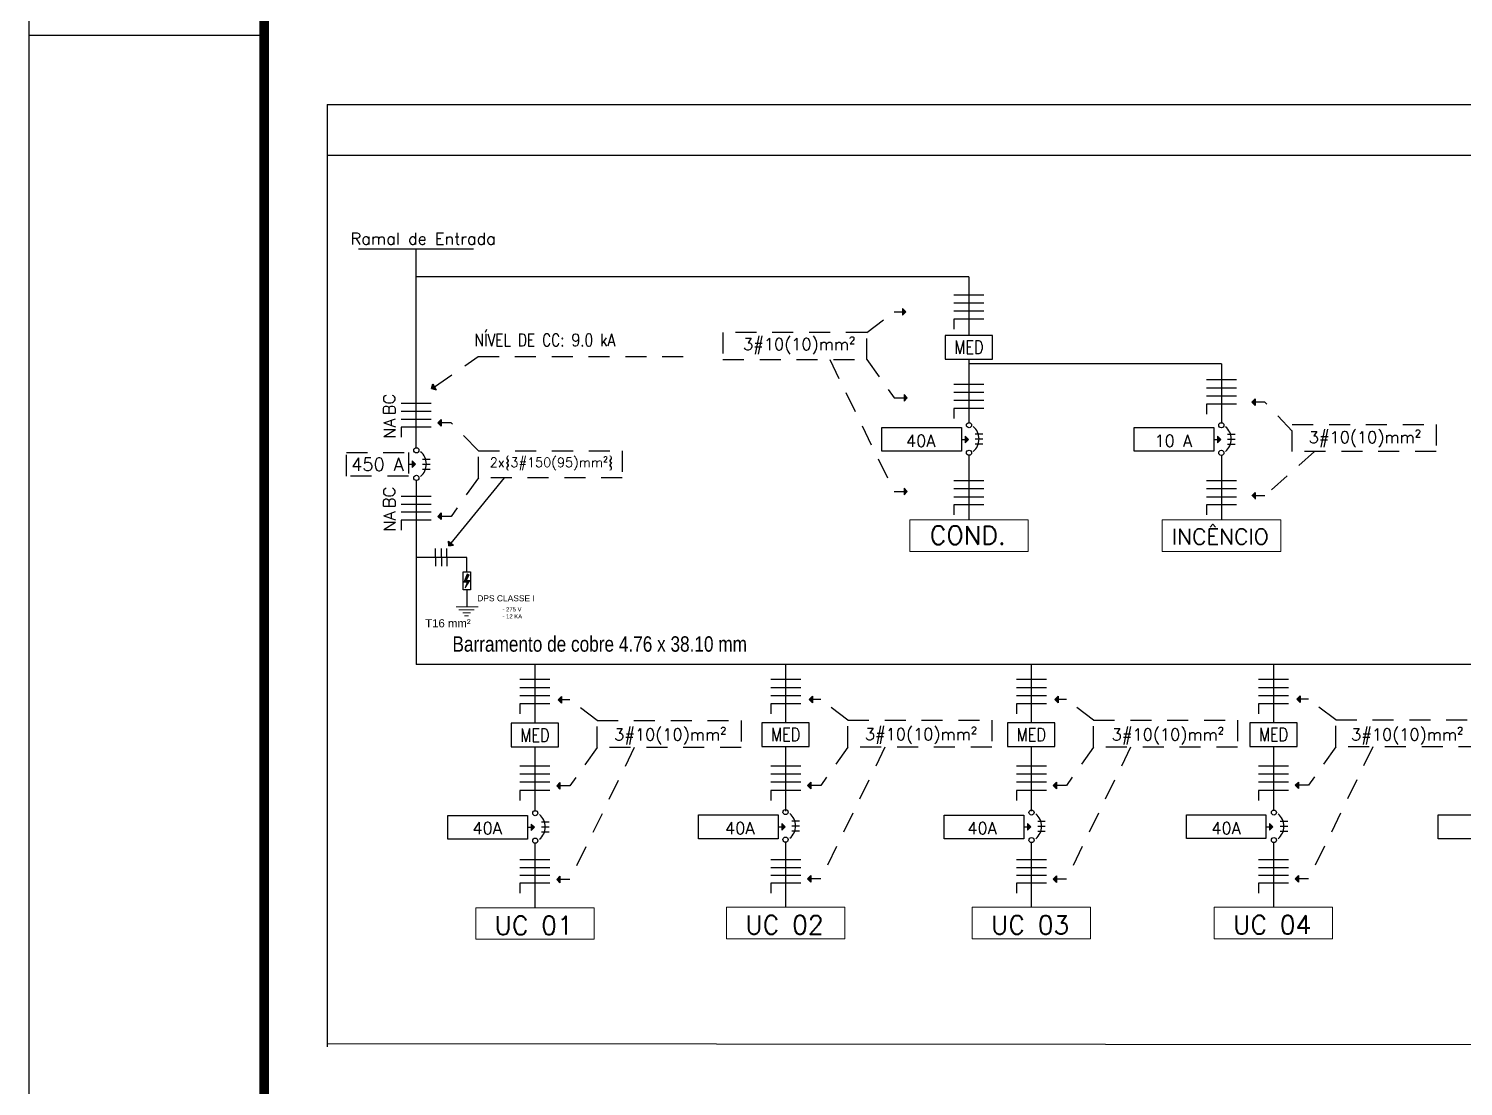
# Model space of a CAD drawing. Header units: metres. Extents: x 2999 to 3164, y 1641 to 1678.
# Drawn here: x 3054.59 to 3068.23, y 1657.17 to 1667.22 of the extents above; entities that cross this region are included whole.
import ezdxf
from ezdxf.enums import TextEntityAlignment as Align

# ---------------------------------------------------------------- set-up
doc = ezdxf.new("R2010")
doc.units = ezdxf.units.M
for name, pattern in [('CONTORNO_QUADRO_T', [0.35, 0.2, -0.15]), ('Contínuo', [0]), ('ELETRODUTO_TETO', [1000, 1000, 0])]:
    doc.linetypes.add(name, pattern=pattern)
for name, color, linetype in [('ARQ-FOLHA', 7, 'Continuous'), ('Cabos Unidades', 255, 'Continuous'), ('DISP_PROTECAO', 7, 'Continuous'), ('ELE-TEXTO04', 4, 'CONTORNO_QUADRO_T'), ('ELETRODUTO_TETO', 124, 'Continuous'), ('INDICACAO_CIRCUITO_FIA', 252, 'Continuous'), ('LISTAGEM_TEXTO', 7, 'Continuous'), ('PDF3_DI-Disjuntor', 7, 'Continuous'), ('PDF3_DI-Textos do diagrama', 7, 'Continuous'), ('PDF3_eletrodutos', 3, 'Continuous'), ('PDF3_Text', 7, 'Continuous'), ('Quadro Coletivo', 7, 'Continuous'), ('X_CTRL_PTLIG_DESLIGADO', 7, 'Continuous')]:
    doc.layers.add(name, color=color, linetype=linetype)
for name, color, linetype, lineweight in [('Barramento Unifilar', 252, 'Continuous', 30), ('Esquadrias', 252, 'Continuous', 9), ('TERRA', 92, 'Continuous', 30)]:
    doc.layers.add(name, color=color, linetype=linetype, lineweight=lineweight)
doc.styles.add('PDF Arial', font='arial.ttf')
doc.styles.add('ROMANS', font='ROMANS.shx', dxfattribs={"width": 0.8, "height": 0.1})

# ---------------------------------------------------------------- blocks, each defined once
blk = doc.blocks.new('*U81', base_point=(-92.27, 153.12))
at = {"linetype": 'ByBlock'}
blk.add_lwpolyline([(-92.27, 153.12), (-92.27, 144.94)], dxfattribs=at)
blk = doc.blocks.new('*U82', base_point=(-92.27, 138.36))
at = {"linetype": 'ByBlock'}
blk.add_lwpolyline([(-92.27, 138.36), (-92.27, 130.18)], dxfattribs=at)
blk = doc.blocks.new('*U85', base_point=(-92.27, 153.12))
at = {"linetype": 'ByBlock'}
blk.add_lwpolyline([(-92.27, 153.12), (-92.27, 144.94)], dxfattribs=at)
blk = doc.blocks.new('*U86', base_point=(-92.27, 138.36))
at = {"linetype": 'ByBlock'}
blk.add_lwpolyline([(-92.27, 138.36), (-92.27, 130.18)], dxfattribs=at)
blk = doc.blocks.new('*U87', base_point=(-92.27, 153.12))
at = {"linetype": 'ByBlock'}
blk.add_lwpolyline([(-92.27, 153.12), (-92.27, 144.94)], dxfattribs=at)
blk = doc.blocks.new('*U88', base_point=(-92.27, 138.36))
at = {"linetype": 'ByBlock'}
blk.add_lwpolyline([(-92.27, 138.36), (-92.27, 130.18)], dxfattribs=at)
blk = doc.blocks.new('*U78', base_point=(-117.62, 105.34))
for centre in [(-117.1, 105.34), (-111.56, 105.34)]:
    blk.add_circle(centre, 0.519)
blk.add_arc((-114.33, 104.1), 3.25, 39.9589, 140.0411)
at = {"layer": 'X_CTRL_PTLIG_DESLIGADO'}
for p, q in [((-114.33, 107.35), (-114.33, 107.35)), ((-117.62, 105.34), (-117.62, 105.34)), ((-111.04, 105.34), (-111.04, 105.34))]:
    blk.add_line(p, q, dxfattribs=at)
blk = doc.blocks.new('*U80', base_point=(-125.14, 82.15))
at = {"color": 1}
for p, q in [((-126.14, 81.39), (-126.14, 82.91)), ((-125.14, 81.39), (-125.14, 82.91)), ((-124.14, 81.39), (-124.14, 82.91))]:
    blk.add_line(p, q, dxfattribs=at)
blk = doc.blocks.new('FOLHA A2')
at = {"layer": 'ARQ-FOLHA'}
for p, q in [((0, 0), (0, -420)), ((0, -123), (25, -123))]:
    blk.add_line(p, q, dxfattribs=at)
at = {"layer": 'ARQ-FOLHA', "const_width": 1}
blk.add_lwpolyline([(25, -410), (584, -410), (584, -10), (25, -10), (25, -410)], dxfattribs=at)

msp = doc.modelspace()

# ---------------------------------------------------------------- hatches: boundary and pattern name
at = {"layer": 'Cabos Unidades'}
h = msp.add_hatch(color=256, dxfattribs=at)
h.dxf.hatch_style = 1
h.paths.add_polyline_path([(3063.495, 1663.348), (3063.526, 1663.316), (3063.495, 1663.284)])
h = msp.add_hatch(color=256, dxfattribs=at)
h.dxf.hatch_style = 1
h.paths.add_polyline_path([(3065.894, 1663.348), (3065.926, 1663.316), (3065.894, 1663.284)])
h = msp.add_hatch(color=256, dxfattribs=at)
h.dxf.hatch_style = 1
h.paths.add_polyline_path([(3058.24, 1663.112), (3058.272, 1663.08), (3058.24, 1663.049)])
h = msp.add_hatch(color=256, dxfattribs=at)
h.dxf.hatch_style = 1
h.paths.add_polyline_path([(3059.37, 1659.661), (3059.401, 1659.63), (3059.37, 1659.598)])
h = msp.add_hatch(color=256, dxfattribs=at)
h.dxf.hatch_style = 1
h.paths.add_polyline_path([(3061.753, 1659.666), (3061.785, 1659.634), (3061.753, 1659.602)])
h = msp.add_hatch(color=256, dxfattribs=at)
h.dxf.hatch_style = 1
h.paths.add_polyline_path([(3064.088, 1659.665), (3064.12, 1659.633), (3064.088, 1659.602)])
h = msp.add_hatch(color=256, dxfattribs=at)
h.dxf.hatch_style = 1
h.paths.add_polyline_path([(3066.389, 1659.667), (3066.421, 1659.635), (3066.389, 1659.603)])
at = {"layer": 'ELE-TEXTO04'}
h = msp.add_hatch(color=256, dxfattribs=at)
h.dxf.hatch_style = 1
h.paths.add_polyline_path([(3062.898, 1664.56), (3062.93, 1664.528), (3062.898, 1664.496)])
h = msp.add_hatch(color=256, dxfattribs=at)
h.dxf.hatch_style = 1
h.paths.add_polyline_path([(3058.437, 1663.844), (3058.424, 1663.801), (3058.467, 1663.788)])
h = msp.add_hatch(color=256, dxfattribs=at)
h.dxf.hatch_style = 1
h.paths.add_polyline_path([(3062.914, 1663.742), (3062.945, 1663.71), (3062.914, 1663.678)])
h = msp.add_hatch(color=256, dxfattribs=at)
h.dxf.hatch_style = 1
h.paths.add_polyline_path([(3066.251, 1663.701), (3066.219, 1663.669), (3066.251, 1663.637)])
h = msp.add_hatch(color=256, dxfattribs=at)
h.dxf.hatch_style = 1
h.paths.add_polyline_path([(3058.515, 1663.506), (3058.483, 1663.474), (3058.515, 1663.442)])
h = msp.add_hatch(color=256, dxfattribs=at)
h.dxf.hatch_style = 1
h.paths.add_polyline_path([(3062.914, 1662.853), (3062.945, 1662.821), (3062.914, 1662.789)])
h = msp.add_hatch(color=256, dxfattribs=at)
h.dxf.hatch_style = 1
h.paths.add_polyline_path([(3066.251, 1662.812), (3066.219, 1662.78), (3066.251, 1662.748)])
h = msp.add_hatch(color=256, dxfattribs=at)
h.dxf.hatch_style = 1
h.paths.add_polyline_path([(3058.515, 1662.617), (3058.483, 1662.585), (3058.515, 1662.554)])
h = msp.add_hatch(color=256, dxfattribs=at)
h.dxf.hatch_style = 1
h.paths.add_polyline_path([(3058.583, 1662.35), (3058.588, 1662.306), (3058.633, 1662.31)])
h = msp.add_hatch(color=256, dxfattribs=at)
h.dxf.hatch_style = 1
h.paths.add_polyline_path([(3059.66, 1660.873), (3059.628, 1660.841), (3059.66, 1660.809)])
h = msp.add_hatch(color=256, dxfattribs=at)
h.dxf.hatch_style = 1
h.paths.add_polyline_path([(3062.044, 1660.877), (3062.012, 1660.845), (3062.044, 1660.814)])
h = msp.add_hatch(color=256, dxfattribs=at)
h.dxf.hatch_style = 1
h.paths.add_polyline_path([(3064.379, 1660.877), (3064.347, 1660.845), (3064.379, 1660.813)])
h = msp.add_hatch(color=256, dxfattribs=at)
h.dxf.hatch_style = 1
h.paths.add_polyline_path([(3066.68, 1660.878), (3066.648, 1660.846), (3066.68, 1660.815)])
h = msp.add_hatch(color=256, dxfattribs=at)
h.dxf.hatch_style = 1
h.paths.add_polyline_path([(3059.644, 1660.055), (3059.613, 1660.023), (3059.644, 1659.991)])
h = msp.add_hatch(color=256, dxfattribs=at)
h.dxf.hatch_style = 1
h.paths.add_polyline_path([(3062.028, 1660.059), (3061.996, 1660.027), (3062.028, 1659.996)])
h = msp.add_hatch(color=256, dxfattribs=at)
h.dxf.hatch_style = 1
h.paths.add_polyline_path([(3064.363, 1660.059), (3064.331, 1660.027), (3064.363, 1659.995)])
h = msp.add_hatch(color=256, dxfattribs=at)
h.dxf.hatch_style = 1
h.paths.add_polyline_path([(3066.664, 1660.06), (3066.632, 1660.029), (3066.664, 1659.997)])
h = msp.add_hatch(color=256, dxfattribs=at)
h.dxf.hatch_style = 1
h.paths.add_polyline_path([(3059.644, 1659.166), (3059.613, 1659.134), (3059.644, 1659.103)])
h = msp.add_hatch(color=256, dxfattribs=at)
h.dxf.hatch_style = 1
h.paths.add_polyline_path([(3062.028, 1659.171), (3061.996, 1659.139), (3062.028, 1659.107)])
h = msp.add_hatch(color=256, dxfattribs=at)
h.dxf.hatch_style = 1
h.paths.add_polyline_path([(3064.363, 1659.17), (3064.331, 1659.138), (3064.363, 1659.106)])
h = msp.add_hatch(color=256, dxfattribs=at)
h.dxf.hatch_style = 1
h.paths.add_polyline_path([(3066.664, 1659.172), (3066.632, 1659.14), (3066.664, 1659.108)])

# ---------------------------------------------------------------- linework, layer by layer
for p, q in [((3057.432, 1666.5), (3097.477, 1666.5)), ((3057.432, 1666.5), (3057.432, 1657.544)), ((3057.432, 1666.016), (3097.477, 1666.016)), ((3058.277, 1663.231), (3058.277, 1665.124)), ((3058.419, 1663.506), (3058.134, 1663.506)), ((3058.419, 1662.624), (3058.134, 1662.624)), ((3058.759, 1662.195), (3058.277, 1662.195)), ((3058.462, 1662.195), (3058.462, 1662.28)), ((3058.462, 1662.195), (3058.462, 1662.111)), ((3058.518, 1662.195), (3058.518, 1662.28)), ((3058.518, 1662.195), (3058.518, 1662.111)), ((3058.567, 1662.195), (3058.567, 1662.28)), ((3058.567, 1662.195), (3058.567, 1662.111)), ((3058.759, 1662.059), (3058.759, 1662.195)), ((3057.432, 1657.576), (3097.477, 1657.544))]:
    msp.add_line(p, q)
at = {"color": 7}
for p, q in [((3063.673, 1664.687), (3063.388, 1664.687)), ((3063.673, 1664.611), (3063.388, 1664.611)), ((3063.673, 1664.534), (3063.388, 1664.534)), ((3063.673, 1664.459), (3063.388, 1664.459)), ((3063.388, 1664.459), (3063.388, 1664.364)), ((3063.756, 1664.305), (3063.306, 1664.305)), ((3063.306, 1664.305), (3063.306, 1664.08)), ((3063.756, 1664.08), (3063.756, 1664.305)), ((3063.306, 1664.08), (3063.756, 1664.08)), ((3063.673, 1663.839), (3063.388, 1663.839)), ((3066.073, 1663.881), (3065.788, 1663.881)), ((3063.673, 1663.762), (3063.388, 1663.762)), ((3066.073, 1663.804), (3065.788, 1663.804)), ((3066.073, 1663.727), (3065.788, 1663.727)), ((3063.673, 1663.685), (3063.388, 1663.685)), ((3063.673, 1663.61), (3063.388, 1663.61)), ((3063.388, 1663.61), (3063.388, 1663.515)), ((3066.073, 1663.652), (3065.788, 1663.652)), ((3065.788, 1663.652), (3065.788, 1663.557)), ((3058.419, 1663.431), (3058.134, 1663.431)), ((3058.134, 1663.431), (3058.134, 1663.336)), ((3063.673, 1662.922), (3063.388, 1662.922)), ((3066.073, 1662.922), (3065.788, 1662.922)), ((3063.673, 1662.845), (3063.388, 1662.845)), ((3063.673, 1662.768), (3063.388, 1662.768)), ((3066.073, 1662.845), (3065.788, 1662.845)), ((3066.073, 1662.768), (3065.788, 1662.768)), ((3063.673, 1662.693), (3063.388, 1662.693)), ((3063.388, 1662.693), (3063.388, 1662.598)), ((3066.073, 1662.693), (3065.788, 1662.693)), ((3065.788, 1662.693), (3065.788, 1662.598)), ((3058.419, 1662.548), (3058.134, 1662.548)), ((3058.134, 1662.548), (3058.134, 1662.453)), ((3059.548, 1661.033), (3059.263, 1661.033)), ((3061.932, 1661.033), (3061.647, 1661.033)), ((3064.267, 1661.033), (3063.982, 1661.033)), ((3066.568, 1661.033), (3066.283, 1661.033)), ((3059.548, 1660.956), (3059.263, 1660.956)), ((3059.548, 1660.88), (3059.263, 1660.88)), ((3061.932, 1660.956), (3061.647, 1660.956)), ((3061.932, 1660.88), (3061.647, 1660.88)), ((3064.267, 1660.956), (3063.982, 1660.956)), ((3064.267, 1660.88), (3063.982, 1660.88)), ((3066.568, 1660.956), (3066.283, 1660.956)), ((3066.568, 1660.88), (3066.283, 1660.88)), ((3059.548, 1660.804), (3059.263, 1660.804)), ((3059.263, 1660.804), (3059.263, 1660.709)), ((3061.932, 1660.804), (3061.647, 1660.804)), ((3061.647, 1660.804), (3061.647, 1660.709)), ((3064.267, 1660.804), (3063.982, 1660.804)), ((3063.982, 1660.804), (3063.982, 1660.709)), ((3066.568, 1660.804), (3066.283, 1660.804)), ((3066.283, 1660.804), (3066.283, 1660.709)), ((3059.631, 1660.618), (3059.181, 1660.618)), ((3059.181, 1660.618), (3059.181, 1660.393)), ((3059.631, 1660.393), (3059.631, 1660.618)), ((3062.014, 1660.623), (3061.564, 1660.623)), ((3061.564, 1660.623), (3061.564, 1660.398)), ((3062.014, 1660.398), (3062.014, 1660.623)), ((3064.349, 1660.622), (3063.899, 1660.622)), ((3063.899, 1660.622), (3063.899, 1660.397)), ((3064.349, 1660.397), (3064.349, 1660.622)), ((3066.651, 1660.624), (3066.201, 1660.624)), ((3066.201, 1660.624), (3066.201, 1660.399)), ((3066.651, 1660.399), (3066.651, 1660.624)), ((3059.181, 1660.393), (3059.631, 1660.393)), ((3061.564, 1660.398), (3062.014, 1660.398)), ((3063.899, 1660.397), (3064.349, 1660.397)), ((3066.201, 1660.399), (3066.651, 1660.399)), ((3059.548, 1660.211), (3059.263, 1660.211)), ((3061.932, 1660.211), (3061.647, 1660.211)), ((3064.267, 1660.211), (3063.982, 1660.211)), ((3066.568, 1660.211), (3066.283, 1660.211)), ((3059.548, 1660.135), (3059.263, 1660.135)), ((3059.548, 1660.058), (3059.263, 1660.058)), ((3061.932, 1660.135), (3061.647, 1660.135)), ((3061.932, 1660.058), (3061.647, 1660.058)), ((3064.267, 1660.135), (3063.982, 1660.135)), ((3064.267, 1660.058), (3063.982, 1660.058)), ((3066.568, 1660.135), (3066.283, 1660.135)), ((3066.568, 1660.058), (3066.283, 1660.058)), ((3059.548, 1659.98), (3059.263, 1659.98)), ((3059.263, 1659.98), (3059.263, 1659.885)), ((3061.932, 1659.98), (3061.647, 1659.98)), ((3061.647, 1659.98), (3061.647, 1659.885)), ((3064.267, 1659.98), (3063.982, 1659.98)), ((3063.982, 1659.98), (3063.982, 1659.885)), ((3066.568, 1659.98), (3066.283, 1659.98)), ((3066.283, 1659.98), (3066.283, 1659.885)), ((3059.548, 1659.321), (3059.263, 1659.321)), ((3059.548, 1659.244), (3059.263, 1659.244)), ((3061.932, 1659.321), (3061.647, 1659.321)), ((3061.932, 1659.244), (3061.647, 1659.244)), ((3064.267, 1659.321), (3063.982, 1659.321)), ((3064.267, 1659.244), (3063.982, 1659.244)), ((3066.568, 1659.321), (3066.283, 1659.321)), ((3066.568, 1659.244), (3066.283, 1659.244)), ((3059.548, 1659.173), (3059.263, 1659.173)), ((3059.548, 1659.098), (3059.263, 1659.098)), ((3059.263, 1659.098), (3059.263, 1659.003)), ((3061.932, 1659.173), (3061.647, 1659.173)), ((3061.932, 1659.098), (3061.647, 1659.098)), ((3061.647, 1659.098), (3061.647, 1659.003)), ((3064.267, 1659.173), (3063.982, 1659.173)), ((3064.267, 1659.098), (3063.982, 1659.098)), ((3063.982, 1659.098), (3063.982, 1659.003)), ((3066.568, 1659.173), (3066.283, 1659.173)), ((3066.568, 1659.098), (3066.283, 1659.098)), ((3066.283, 1659.098), (3066.283, 1659.003))]:
    msp.add_line(p, q, dxfattribs=at)
at = {"color": 0, "transparency": 16777216}
for p, q in [((3058.419, 1663.656), (3058.134, 1663.656)), ((3058.419, 1662.774), (3058.134, 1662.774))]:
    msp.add_line(p, q, dxfattribs=at)
at = {"transparency": 16777216}
for p, q in [((3058.419, 1663.581), (3058.134, 1663.581)), ((3058.419, 1662.699), (3058.134, 1662.699))]:
    msp.add_line(p, q, dxfattribs=at)
at = {"color": 7, "linetype": 'ByBlock'}
for points in [[(3058.823, 1665.124), (3057.73, 1665.124)], [(3058.277, 1662.93), (3058.277, 1662.629)], [(3058.277, 1662.629), (3058.277, 1661.177)]]:
    msp.add_lwpolyline(points, dxfattribs=at)
at = {"layer": 'Barramento Unifilar'}
for p, q in [((3063.531, 1664.862), (3058.277, 1664.862)), ((3065.931, 1664.034), (3063.531, 1664.034)), ((3058.277, 1661.18), (3096.807, 1661.18)), ((3059.406, 1661.176), (3059.406, 1661.176)), ((3061.789, 1661.18), (3061.789, 1661.18)), ((3061.789, 1661.176), (3061.789, 1661.176)), ((3064.124, 1661.176), (3064.124, 1661.176)), ((3066.426, 1661.176), (3066.426, 1661.176))]:
    msp.add_line(p, q, dxfattribs=at)
at = {"layer": 'Cabos Unidades'}
for p, q in [((3063.459, 1663.316), (3063.495, 1663.316)), ((3063.526, 1663.316), (3063.495, 1663.348)), ((3063.495, 1663.348), (3063.495, 1663.284)), ((3063.526, 1663.316), (3063.495, 1663.284)), ((3065.859, 1663.316), (3065.894, 1663.316)), ((3065.926, 1663.316), (3065.894, 1663.348)), ((3065.894, 1663.348), (3065.894, 1663.284)), ((3065.926, 1663.316), (3065.894, 1663.284)), ((3058.204, 1663.08), (3058.24, 1663.08)), ((3058.272, 1663.08), (3058.24, 1663.112)), ((3058.24, 1663.112), (3058.24, 1663.049)), ((3058.272, 1663.08), (3058.24, 1663.049)), ((3059.334, 1659.63), (3059.37, 1659.63)), ((3059.401, 1659.63), (3059.37, 1659.661)), ((3059.37, 1659.661), (3059.37, 1659.598)), ((3059.401, 1659.63), (3059.37, 1659.598)), ((3061.717, 1659.634), (3061.753, 1659.634)), ((3061.785, 1659.634), (3061.753, 1659.666)), ((3061.753, 1659.666), (3061.753, 1659.602)), ((3061.785, 1659.634), (3061.753, 1659.602)), ((3064.052, 1659.633), (3064.088, 1659.633)), ((3064.12, 1659.633), (3064.088, 1659.665)), ((3064.088, 1659.665), (3064.088, 1659.602)), ((3064.12, 1659.633), (3064.088, 1659.602)), ((3066.354, 1659.635), (3066.389, 1659.635)), ((3066.421, 1659.635), (3066.389, 1659.667)), ((3066.389, 1659.667), (3066.389, 1659.603)), ((3066.421, 1659.635), (3066.389, 1659.603))]:
    msp.add_line(p, q, dxfattribs=at)
for points in [[(3062.704, 1663.429), (3063.459, 1663.429), (3063.459, 1663.204), (3062.704, 1663.204)], [(3065.103, 1663.429), (3065.859, 1663.429), (3065.859, 1663.204), (3065.103, 1663.204)], [(3058.579, 1659.742), (3059.334, 1659.742), (3059.334, 1659.517), (3058.579, 1659.517)], [(3060.962, 1659.747), (3061.717, 1659.747), (3061.717, 1659.521), (3060.962, 1659.521)], [(3063.297, 1659.746), (3064.052, 1659.746), (3064.052, 1659.521), (3063.297, 1659.521)], [(3065.598, 1659.748), (3066.354, 1659.748), (3066.354, 1659.523), (3065.598, 1659.523)], [(3067.991, 1659.747), (3068.746, 1659.747), (3068.746, 1659.521), (3067.991, 1659.521)]]:
    msp.add_lwpolyline(points, close=True, dxfattribs=at)
at = {"layer": 'ELE-TEXTO04'}
for p, q in [((3062.561, 1664.331), (3062.819, 1664.528)), ((3062.819, 1664.528), (3062.914, 1664.528)), ((3062.93, 1664.528), (3062.898, 1664.56)), ((3062.898, 1664.56), (3062.898, 1664.496)), ((3062.93, 1664.528), (3062.898, 1664.496)), ((3062.208, 1664.075), (3062.819, 1662.821)), ((3062.561, 1664.075), (3062.819, 1663.71)), ((3058.424, 1663.801), (3058.437, 1663.844)), ((3058.437, 1663.844), (3058.467, 1663.788)), ((3058.424, 1663.801), (3058.467, 1663.788)), ((3062.819, 1663.71), (3062.914, 1663.71)), ((3062.945, 1663.71), (3062.914, 1663.742)), ((3062.914, 1663.742), (3062.914, 1663.678)), ((3062.945, 1663.71), (3062.914, 1663.678)), ((3066.219, 1663.669), (3066.251, 1663.701)), ((3066.251, 1663.701), (3066.251, 1663.637)), ((3066.219, 1663.669), (3066.251, 1663.637)), ((3066.345, 1663.669), (3066.251, 1663.669)), ((3066.604, 1663.396), (3066.345, 1663.669)), ((3058.483, 1663.474), (3058.515, 1663.506)), ((3058.483, 1663.474), (3058.515, 1663.442)), ((3058.515, 1663.506), (3058.515, 1663.442)), ((3058.61, 1663.474), (3058.515, 1663.474)), ((3058.868, 1663.209), (3058.61, 1663.474)), ((3066.817, 1663.202), (3066.345, 1662.78)), ((3058.868, 1662.952), (3058.61, 1662.585)), ((3062.819, 1662.821), (3062.914, 1662.821)), ((3062.945, 1662.821), (3062.914, 1662.853)), ((3062.914, 1662.853), (3062.914, 1662.789)), ((3062.945, 1662.821), (3062.914, 1662.789)), ((3066.219, 1662.78), (3066.251, 1662.812)), ((3066.251, 1662.812), (3066.251, 1662.748)), ((3066.345, 1662.78), (3066.251, 1662.78)), ((3058.483, 1662.585), (3058.515, 1662.617)), ((3058.515, 1662.617), (3058.515, 1662.554)), ((3058.483, 1662.585), (3058.515, 1662.554)), ((3058.61, 1662.585), (3058.515, 1662.585)), ((3058.588, 1662.306), (3058.583, 1662.35)), ((3058.583, 1662.35), (3058.633, 1662.31)), ((3058.588, 1662.306), (3058.633, 1662.31)), ((3059.628, 1660.841), (3059.66, 1660.873)), ((3059.628, 1660.841), (3059.66, 1660.809)), ((3059.739, 1660.841), (3059.644, 1660.841)), ((3059.66, 1660.873), (3059.66, 1660.809)), ((3059.997, 1660.645), (3059.739, 1660.841)), ((3062.012, 1660.845), (3062.044, 1660.877)), ((3062.012, 1660.845), (3062.044, 1660.814)), ((3062.122, 1660.845), (3062.028, 1660.845)), ((3062.044, 1660.877), (3062.044, 1660.814)), ((3062.381, 1660.649), (3062.122, 1660.845)), ((3064.347, 1660.845), (3064.379, 1660.877)), ((3064.347, 1660.845), (3064.379, 1660.813)), ((3064.457, 1660.845), (3064.363, 1660.845)), ((3064.379, 1660.877), (3064.379, 1660.813)), ((3064.716, 1660.648), (3064.457, 1660.845)), ((3066.648, 1660.846), (3066.68, 1660.878)), ((3066.648, 1660.846), (3066.68, 1660.815)), ((3066.759, 1660.846), (3066.664, 1660.846)), ((3066.68, 1660.878), (3066.68, 1660.815)), ((3067.017, 1660.65), (3066.759, 1660.846)), ((3059.997, 1660.388), (3059.739, 1660.023)), ((3060.35, 1660.388), (3059.739, 1659.134)), ((3062.381, 1660.392), (3062.122, 1660.027)), ((3062.733, 1660.392), (3062.122, 1659.139)), ((3064.716, 1660.392), (3064.457, 1660.027)), ((3065.068, 1660.392), (3064.457, 1659.138)), ((3067.017, 1660.394), (3066.759, 1660.029)), ((3067.37, 1660.394), (3066.759, 1659.14)), ((3059.613, 1660.023), (3059.644, 1660.055)), ((3059.613, 1660.023), (3059.644, 1659.991)), ((3059.644, 1660.055), (3059.644, 1659.991)), ((3059.739, 1660.023), (3059.644, 1660.023)), ((3061.996, 1660.027), (3062.028, 1660.059)), ((3061.996, 1660.027), (3062.028, 1659.996)), ((3062.028, 1660.059), (3062.028, 1659.996)), ((3062.122, 1660.027), (3062.028, 1660.027)), ((3064.331, 1660.027), (3064.363, 1660.059)), ((3064.331, 1660.027), (3064.363, 1659.995)), ((3064.363, 1660.059), (3064.363, 1659.995)), ((3064.457, 1660.027), (3064.363, 1660.027)), ((3066.632, 1660.029), (3066.664, 1660.06)), ((3066.632, 1660.029), (3066.664, 1659.997)), ((3066.664, 1660.06), (3066.664, 1659.997)), ((3066.759, 1660.029), (3066.664, 1660.029)), ((3059.613, 1659.134), (3059.644, 1659.166)), ((3059.613, 1659.134), (3059.644, 1659.103)), ((3059.644, 1659.166), (3059.644, 1659.103)), ((3059.739, 1659.134), (3059.644, 1659.134)), ((3061.996, 1659.139), (3062.028, 1659.171)), ((3061.996, 1659.139), (3062.028, 1659.107)), ((3062.028, 1659.171), (3062.028, 1659.107)), ((3062.122, 1659.139), (3062.028, 1659.139)), ((3064.331, 1659.138), (3064.363, 1659.17)), ((3064.331, 1659.138), (3064.363, 1659.106)), ((3064.363, 1659.17), (3064.363, 1659.106)), ((3064.457, 1659.138), (3064.363, 1659.138)), ((3066.632, 1659.14), (3066.664, 1659.172)), ((3066.632, 1659.14), (3066.664, 1659.108)), ((3066.664, 1659.172), (3066.664, 1659.108)), ((3066.759, 1659.14), (3066.664, 1659.14))]:
    msp.add_line(p, q, dxfattribs=at)
at = {"layer": 'ELE-TEXTO04', "linetype": 'CONTORNO_QUADRO_T'}
for p, q in [((3058.452, 1663.816), (3058.866, 1664.103)), ((3058.866, 1664.103), (3060.859, 1664.103))]:
    msp.add_line(p, q, dxfattribs=at)
at = {"layer": 'ELE-TEXTO04', "linetype": 'Contínuo'}
msp.add_line((3059.115, 1662.952), (3058.608, 1662.33), dxfattribs=at)
at = {"layer": 'ELE-TEXTO04'}
for points in [[(3062.561, 1664.331), (3061.193, 1664.331), (3061.193, 1664.075), (3062.561, 1664.075)], [(3066.604, 1663.459), (3067.971, 1663.459), (3067.971, 1663.202), (3066.604, 1663.202)], [(3057.614, 1663.193), (3058.204, 1663.193), (3058.204, 1662.968), (3057.614, 1662.968)], [(3058.868, 1663.209), (3060.236, 1663.209), (3060.236, 1662.952), (3058.868, 1662.952)], [(3059.997, 1660.645), (3061.365, 1660.645), (3061.365, 1660.388), (3059.997, 1660.388)], [(3062.381, 1660.649), (3063.748, 1660.649), (3063.748, 1660.392), (3062.381, 1660.392)], [(3064.716, 1660.648), (3066.083, 1660.648), (3066.083, 1660.392), (3064.716, 1660.392)], [(3067.017, 1660.65), (3068.385, 1660.65), (3068.385, 1660.394), (3067.017, 1660.394)]]:
    msp.add_lwpolyline(points, close=True, dxfattribs=at)
at = {"layer": 'ELETRODUTO_TETO'}
for p, q in [((3063.531, 1664.862), (3063.531, 1664.305)), ((3065.931, 1664.034), (3065.931, 1663.466))]:
    msp.add_line(p, q, dxfattribs=at)
at = {"layer": 'ELETRODUTO_TETO', "linetype": 'ByBlock'}
for points in [[(3059.406, 1661.176), (3059.406, 1660.618)], [(3061.789, 1661.18), (3061.789, 1660.623)], [(3064.124, 1661.179), (3064.124, 1660.622)], [(3066.426, 1661.181), (3066.426, 1660.624)]]:
    msp.add_lwpolyline(points, dxfattribs=at)
at = {"layer": 'Esquadrias'}
for points in [[(3062.968, 1662.553), (3064.094, 1662.553), (3064.094, 1662.252), (3062.968, 1662.252)], [(3065.368, 1662.553), (3066.494, 1662.553), (3066.494, 1662.252), (3065.368, 1662.252)], [(3058.843, 1658.866), (3059.969, 1658.866), (3059.969, 1658.566), (3058.843, 1658.566)], [(3061.227, 1658.87), (3062.352, 1658.87), (3062.352, 1658.57), (3061.227, 1658.57)], [(3063.561, 1658.87), (3064.687, 1658.87), (3064.687, 1658.569), (3063.561, 1658.569)], [(3065.863, 1658.871), (3066.988, 1658.871), (3066.988, 1658.571), (3065.863, 1658.571)]]:
    msp.add_lwpolyline(points, close=True, dxfattribs=at)
at = {"layer": 'PDF3_DI-Disjuntor', "color": 1, "lineweight": 30}
msp.add_lwpolyline([(3058.723, 1662.059), (3058.794, 1662.059), (3058.794, 1661.887), (3058.723, 1661.887)], close=True, dxfattribs=at)
at = {"layer": 'PDF3_DI-Disjuntor', "transparency": 33554559}
for points in [[(3058.735, 1661.975), (3058.777, 1661.961), (3058.73, 1661.961)], [(3058.759, 1662.03), (3058.754, 1661.975), (3058.735, 1661.975)], [(3058.786, 1661.975), (3058.735, 1661.975), (3058.777, 1661.961)], [(3058.762, 1661.961), (3058.777, 1661.961), (3058.744, 1661.906)], [(3058.782, 1662.03), (3058.759, 1662.03), (3058.754, 1661.975)], [(3058.762, 1662.04), (3058.782, 1662.03), (3058.759, 1662.03)]]:
    msp.add_solid(points, dxfattribs=at)
at = {"layer": 'PDF3_DI-Textos do diagrama', "lineweight": 20}
msp.add_lwpolyline([(3058.782, 1662.03), (3058.754, 1661.975), (3058.786, 1661.975), (3058.744, 1661.906), (3058.762, 1661.961), (3058.73, 1661.961), (3058.762, 1662.04)], close=True, dxfattribs=at)
at = {"layer": 'PDF3_eletrodutos', "lineweight": 9}
for points in [[(3058.657, 1661.725), (3058.866, 1661.725)], [(3058.684, 1661.697), (3058.829, 1661.697)], [(3058.72, 1661.668), (3058.794, 1661.668)], [(3058.738, 1661.638), (3058.775, 1661.638)]]:
    msp.add_lwpolyline(points, dxfattribs=at)
at = {"layer": 'TERRA'}
msp.add_line((3058.759, 1661.887), (3058.759, 1661.725), dxfattribs=at)

# ---------------------------------------------------------------- block references
at = {"layer": 'ARQ-FOLHA', "xscale": 0.08952391981061225, "yscale": 0.08952391981061225, "zscale": 0.08952391981061225}
msp.add_blockref('FOLHA A2', (3054.594, 1678.168), dxfattribs=at)
at = {"layer": 'DISP_PROTECAO', "xscale": 0.04727504109658467, "yscale": 0.04727504109658467, "zscale": 0.04727504109658467, "rotation": 270}
for name, p in [('*U78', (3063.532, 1663.476)), ('*U78', (3065.93, 1663.475)), ('*U80', (3063.627, 1663.321)), ('*U80', (3066.025, 1663.319)), ('*U78', (3058.279, 1663.237)), ('*U80', (3058.374, 1663.081)), ('*U78', (3059.409, 1659.789)), ('*U78', (3061.788, 1659.799)), ('*U78', (3064.126, 1659.795)), ('*U78', (3066.43, 1659.795)), ('*U80', (3059.504, 1659.634)), ('*U80', (3061.884, 1659.644)), ('*U80', (3064.221, 1659.64)), ('*U80', (3066.525, 1659.64))]:
    msp.add_blockref(name, p, dxfattribs=at)
at = {"layer": 'ELETRODUTO_TETO', "color": 7, "linetype": 'ELETRODUTO_TETO', "xscale": 0.07503420207117707, "yscale": 0.07503420207117707, "zscale": 0.07503420207117707}
for name, p in [('*U87', (3063.531, 1664.08)), ('*U88', (3063.531, 1663.166)), ('*U88', (3065.931, 1663.166)), ('*U85', (3059.406, 1660.393)), ('*U81', (3061.789, 1660.398)), ('*U81', (3064.124, 1660.397)), ('*U81', (3066.426, 1660.399)), ('*U86', (3059.406, 1659.479)), ('*U82', (3061.789, 1659.484)), ('*U82', (3064.124, 1659.483)), ('*U82', (3066.426, 1659.485))]:
    msp.add_blockref(name, p, dxfattribs=at)

# ---------------------------------------------------------------- texts
at = {"linetype": 'CONTORNO_QUADRO_T', "insert": (3058.831, 1664.321), "char_height": 0.12013, "attachment_point": 1, "style": 'ROMANS'}
msp.add_mtext_dynamic_manual_height_columns('NÍVEL DE CC: 9.0 kA', width=2.06995, gutter_width=0.601, heights=[0], dxfattribs=at)
at = {"layer": 'INDICACAO_CIRCUITO_FIA', "color": 0, "transparency": 16777216, "style": 'ROMANS'}
for s, height, p in [('Ramal de Entrada', 0.11255, (3058.344, 1665.167)), ('3#10(10)mm²', 0.11255, (3061.917, 1664.165)), ('3#10(10)mm²', 0.11255, (3067.294, 1663.28)), ('40A', 0.1126, (3063.073, 1663.247)), ('10 A', 0.1126, (3065.473, 1663.247)), ('450 A', 0.1238, (3057.909, 1663.017)), ('2x{3#150(95)mm²}', 0.08975, (3059.565, 1663.053)), ('COND.', 0.1756, (3063.52, 1662.317)), ('INCÊNCIO', 0.1502, (3065.92, 1662.317)), ('3#10(10)mm²', 0.11255, (3060.692, 1660.455)), ('3#10(10)mm²', 0.11255, (3063.075, 1660.459)), ('3#10(10)mm²', 0.11255, (3065.421, 1660.455)), ('3#10(10)mm²', 0.11255, (3067.696, 1660.455)), ('40A', 0.1126, (3058.952, 1659.566)), ('40A', 0.1126, (3061.353, 1659.566)), ('40A', 0.1126, (3063.656, 1659.566)), ('40A', 0.1126, (3065.975, 1659.566)), ('UC 01', 0.1756, (3059.394, 1658.61)), ('UC 02', 0.1756, (3061.778, 1658.615)), ('UC 03', 0.1756, (3064.113, 1658.614)), ('UC 04', 0.1756, (3066.414, 1658.616))]:
    msp.add_text(s, height=height, dxfattribs=at).set_placement(p, align=Align.CENTER)
for s, p in [('BC', (3058.078, 1663.648)), ('NA', (3058.081, 1663.421)), ('BC', (3058.078, 1662.765)), ('NA', (3058.081, 1662.538))]:
    msp.add_text(s, height=0.1126, rotation=90, dxfattribs=at).set_placement(p, align=Align.CENTER)
at = {"layer": 'LISTAGEM_TEXTO', "color": 7, "char_height": 0.1259, "width": 0.34182, "attachment_point": 5, "style": 'ROMANS'}
for insert in [(3063.531, 1664.193), (3059.406, 1660.506), (3061.789, 1660.511), (3064.124, 1660.51), (3066.426, 1660.512)]:
    msp.add_mtext('MED', dxfattribs=dict(at, insert=insert))
at = {"layer": 'PDF3_Text', "attachment_point": 7, "style": 'PDF Arial'}
for s, insert, char_height in [('DPS CLASSE I', (3058.858, 1661.777), 0.0572), ('- 275 V', (3059.098, 1661.681), 0.04), ('- 12 KA', (3059.098, 1661.615), 0.04), ('T16 mm²', (3058.363, 1661.529), 0.0773)]:
    msp.add_mtext(s, dxfattribs=dict(at, insert=insert, char_height=char_height))
at = {"layer": 'Quadro Coletivo', "insert": (3058.622, 1661.445), "char_height": 0.14632, "attachment_point": 1, "style": 'ROMANS'}
msp.add_mtext_dynamic_manual_height_columns('\\A1;{\\fArial|b0|i0|c0|p34;Barramento de cobre 4.76 x 38.10 mm}', width=2.91273, gutter_width=0.075, heights=[0], dxfattribs=at)

doc.saveas('drawing.dxf')
